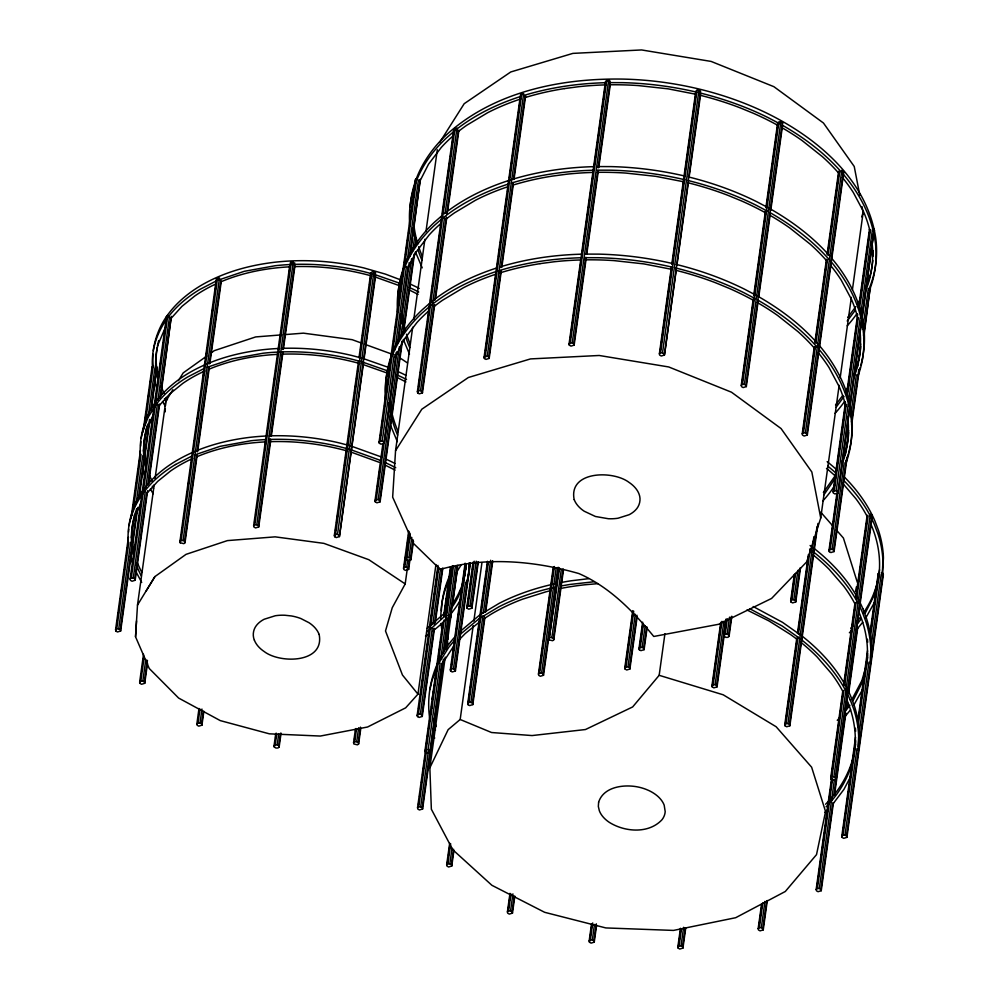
<?xml version="1.0" encoding="UTF-8"?>
<svg xmlns="http://www.w3.org/2000/svg" width="999" height="999" viewBox="0 0 999 999"><rect width="100%" height="100%" fill="white"/><g stroke="black" fill="none" stroke-linecap="round" stroke-linejoin="round"><path stroke-width="1.5" d="M440.846 618.806C440.659 605.544 443.344 592.195 448.901 580.144M441.421 610.639C441.708 597.315 445.454 584.228 451.298 572.302M855.132 745.404C856.118 729.882 853.021 714.31 846.952 700.049M867.282 657.879C868.268 642.369 865.171 626.785 859.09 612.524M870.616 658.241L870.778 649.075A215.772 139.273 7.9 0 0 865.796 621.353L862.312 612.175A216.046 139.448 7.9 0 0 859.927 606.967M432.018 708.079L432.08 705.069M444.268 614.535L447.053 595.279M465.671 569.78L465.784 564.073M873.039 256.194L873.151 250.587M435.939 564.547L417.957 694.155L405.644 707.854L367.57 727.01L320.317 736.051L269.343 733.828L220.292 720.616L178.634 698.064L149.276 668.518L135.539 636.788L137.5 605.044L154.208 484.69M135.539 636.788L136.526 620.916M165.11 411.938L165.322 408.566M165.497 405.681L165.759 401.361L172.889 389.71M412.687 327.235L395.554 450.674L392.657 497.152L413.524 543.481L440.209 569.393C485.726 556.593 533.853 560.726 578.858 573.551C609.415 586.838 633.029 611.051 653.758 636.475L718.656 624.275L771.578 598.451L806.805 561.75L820.728 518.031L839.148 385.327M466.009 567.607L463.274 583.778M432.18 699.05L434.902 682.804M854.407 751.348L855.631 741.82M866.37 665.322L867.594 655.781M878.346 579.283C881.455 560.976 878.521 541.995 871.24 524.999M857.929 750.299L858.641 736.6A215.772 139.273 7.9 0 0 853.646 708.878L850.161 699.7M879.02 574.213L879.557 569.755M858.428 746.715L859.14 733.016A215.772 139.273 7.9 0 0 854.145 705.294L850.661 696.116A216.046 139.448 7.9 0 0 802.859 636.7L782.567 622.365L753.184 606.53M870.079 662.774L871.278 645.491A215.772 139.273 7.9 0 0 866.295 617.782L862.811 608.591M882.217 575.262L882.929 561.55A215.772 139.273 7.9 0 0 877.934 533.828L874.45 524.65A216.046 139.448 7.9 0 0 844.23 480.981M882.529 573.189L883.428 557.966A215.772 139.273 7.9 0 0 878.433 530.257L874.949 521.078A216.046 139.448 7.9 0 0 844.729 477.397M137.8 507.417L120.654 630.981L117.482 631.98L115.884 631.081L115.572 629.757L128.434 537.087M131.006 518.556L140.434 450.599M143.007 432.067L152.01 367.195L153.197 366.246L145.055 424.937M115.884 631.081L116.309 627.996M116.733 624.899L117.383 620.267M117.807 617.182L118.456 612.549M118.881 609.452L119.306 606.368M119.743 603.284L120.38 598.651M120.804 595.554L122.315 584.74M122.74 581.655L123.376 577.022M123.814 573.938L124.45 569.305M124.887 566.208L125.312 563.124M125.737 560.027L126.386 555.394M126.811 552.31L127.447 547.677M127.884 544.592L128.309 541.495M131.955 515.247L132.38 512.15M132.817 509.065L133.454 504.433M133.878 501.336L134.316 498.251M134.74 495.167L135.377 490.534M135.814 487.437L136.451 482.804M136.888 479.72L137.313 476.623M137.737 473.538L138.386 468.906M138.811 465.821L140.31 455.007M143.956 428.746L144.38 425.661M144.818 422.577L146.316 411.763M146.741 408.666L147.39 404.033M147.815 400.949L149.313 390.134M149.738 387.05L151.236 376.236M151.885 371.603L152.01 367.195M115.572 629.757L116.758 628.808L128.771 542.32M133.054 511.426L140.984 454.283M120.654 630.981L120.355 629.67L118.744 628.771L130.744 542.27M131.381 537.637L134.603 514.473M136.101 503.658L142.745 455.781M143.394 451.148L146.816 426.436M141.196 438.086L142.795 431.006L148.127 417.282L154.957 367.744M120.355 629.67L137.075 509.203M138.574 498.389L149.5 419.617M150.787 410.352L156.793 367.108L155.182 366.196M139.298 496.615L150.012 419.38M151.511 408.579L156.793 367.108M130.107 579.02L166.546 316.458L167.732 315.497L131.294 578.071L130.107 579.02L130.419 580.344L132.03 581.243L135.19 580.244L147.627 490.671M130.844 577.247L131.269 574.163M131.693 571.078L132.343 566.445M132.767 563.349L133.416 558.716M133.841 555.631L134.266 552.534M134.703 549.45L135.34 544.817M135.777 541.733L136.413 537.1M136.838 534.003L137.275 530.919M137.912 526.286L138.349 523.189M138.774 520.104L139.41 515.472M139.848 512.387L140.272 509.29M140.697 506.206L141.346 501.573M141.771 498.476L142.42 493.843M142.845 490.759L143.269 487.674M143.706 484.577L144.343 479.945M144.768 476.86L146.279 466.046M146.915 461.413L147.34 458.329M147.777 455.232L148.414 450.599M148.851 447.515L149.276 444.43M149.7 441.333L150.35 436.7M150.774 433.616L151.411 428.983M151.848 425.886L152.273 422.802M152.697 419.717L153.346 415.084M153.771 411.988L155.27 401.173M155.707 398.089L156.344 393.456M156.781 390.372L157.417 385.739M157.842 382.642L158.279 379.558M158.704 376.461L159.34 371.828M159.778 368.743L161.276 357.929M161.701 354.845L162.35 350.212M162.775 347.115L163.424 342.482M163.848 339.398L164.273 336.313M164.71 333.216L165.347 328.584M165.772 325.499L166.421 320.866M135.19 580.244L134.89 578.933L133.279 578.021L145.28 491.533M145.704 488.449L157.492 403.496M157.917 400.412L169.493 317.008M134.89 578.933L146.89 492.445M147.964 484.715L159.103 404.408M159.965 398.226L171.104 317.907M148.476 484.49L159.628 404.17M160.702 396.453L171.316 316.371M155.057 478.509L165.759 401.361M147.527 663.211L144.743 683.291L141.583 684.278L139.972 683.378L139.66 682.067L143.519 654.258M139.972 683.378L140.397 680.294M140.822 677.197L141.259 674.113M141.683 671.028L142.32 666.383M142.757 663.299L143.394 658.666M139.66 682.067L140.847 681.106L144.281 656.393M144.743 683.291L144.443 681.967L142.832 681.068L145.829 659.44M144.443 681.967L147.44 660.351M179.945 541.47L216.371 278.908L219.53 277.909L183.104 540.484L184.715 541.383L185.015 542.707L183.828 543.656L180.232 542.794L179.945 541.47L181.119 540.521L183.104 540.484M180.232 542.794L181.306 535.077M181.743 531.98L182.38 527.347M182.805 524.263L183.242 521.166M183.666 518.081L184.303 513.449M184.74 510.364L185.377 505.731M185.814 502.634L186.239 499.55M186.663 496.453L187.312 491.82M187.737 488.736L189.236 477.922M189.885 473.289L190.31 470.204M190.734 467.107L191.383 462.475M191.808 459.39L192.233 456.306M192.67 453.209L193.307 448.576M193.744 445.492L194.38 440.859M194.805 437.762L195.242 434.677M195.667 431.593L196.316 426.96M196.741 423.863L198.239 413.049M198.664 409.965L199.313 405.332M199.738 402.247L200.387 397.614M200.811 394.518L201.236 391.433M201.673 388.349L202.31 383.716M202.735 380.619L204.246 369.805M204.882 365.172L205.307 362.088M205.744 359.003L207.243 348.189M207.667 345.092L208.316 340.459M208.741 337.375L209.378 332.742M209.815 329.658L210.24 326.561M210.664 323.476L211.313 318.843M211.738 315.746L213.237 304.945M213.674 301.848L214.31 297.215M214.748 294.131L216.246 283.316M181.119 540.521L217.557 277.959M184.715 541.383L196.716 454.895M197.14 451.81L208.928 366.858M209.353 363.773L220.929 280.369M185.015 542.707L197.015 456.206M197.665 451.573L209.228 368.169M209.877 363.536L221.241 281.681M203.871 711.276L201.935 725.174L198.776 726.161L197.165 725.262L196.865 723.95L199.001 708.503M197.802 720.629L198.227 717.544M198.664 714.447L199.3 709.814M196.865 723.95L198.039 722.989L199.975 709.09M201.935 725.174L201.636 723.85L200.025 722.951L201.96 709.053M201.636 723.85L203.346 711.5M270.729 440.447L258.729 526.935L255.557 527.934L253.946 527.035L253.646 525.724L289.86 264.698M254.583 522.39L255.232 517.757M255.657 514.672L256.306 510.039M256.731 506.955L257.155 503.858M257.804 499.225L258.229 496.141M258.654 493.044L259.303 488.411M259.728 485.327L260.165 482.242M260.589 479.145L261.226 474.513M261.663 471.428L262.3 466.795M262.737 463.711L263.162 460.614M263.586 457.53L264.236 452.897M264.66 449.8L265.946 440.534M266.808 434.365L267.233 431.268M267.657 428.184L268.306 423.551M268.731 420.454L269.156 417.37M269.593 414.285L270.23 409.652M270.667 406.556L271.303 401.923M271.728 398.838L272.165 395.741M272.59 392.657L273.227 388.024M273.664 384.94L275.162 374.126M275.587 371.029L276.236 366.396M276.661 363.311L277.31 358.678M278.596 349.413L279.233 344.78M279.658 341.683L281.156 330.881M281.593 327.784L282.23 323.152M282.667 320.067L284.166 309.253M284.59 306.169L285.239 301.536M285.664 298.439L286.301 293.806M286.738 290.721L287.163 287.637M287.587 284.54L288.236 279.907M288.661 276.823L290.16 266.009M253.646 525.724L254.832 524.762L291.258 262.188L294.855 263.062M258.729 526.935L258.416 525.624L256.805 524.725L293.244 262.163M258.416 525.624L270.417 439.135M270.854 436.039L282.417 352.635M282.854 349.55L294.643 264.598M271.366 435.814L282.942 352.41M283.366 349.325L294.942 265.921M281.069 733.141L279.133 747.04L277.947 748.001L275.974 748.039L274.363 747.127L274.051 745.816L275.761 733.466M274.363 747.127L275.212 740.958M275.649 737.861L276.286 733.229M274.051 745.816L275.237 744.854L276.735 734.053M279.133 747.04L278.833 745.729L277.223 744.817L278.721 734.003M278.833 745.729L280.544 733.366M363.636 362.05L339.423 536.575L336.263 537.574L334.64 536.675L334.353 535.352L358.566 360.826M358.991 357.742L370.779 272.789M334.64 536.675L335.077 533.591M335.502 530.494L336.139 525.861M336.576 522.777L338.074 511.963M338.711 507.33L339.148 504.245M339.573 501.148L340.222 496.515M340.647 493.431L341.071 490.347M341.496 487.25L342.145 482.617M342.57 479.532L343.219 474.9M343.644 471.803L344.068 468.718M344.505 465.634L345.142 461.001M345.579 457.904L346.641 450.187M347.502 444.006L348.151 439.373M348.576 436.288L349.213 431.655M349.65 428.559L350.075 425.474M350.499 422.377L351.149 417.744M351.573 414.66L352.222 410.027M352.647 406.943L353.072 403.846M353.509 400.761L354.146 396.128M354.57 393.032L356.081 382.23M356.506 379.133L357.142 374.5M357.58 371.416L358.216 366.783M359.503 357.517L360.152 352.884M360.577 349.787L362.075 338.986M362.5 335.889L363.149 331.256M363.574 328.172L364.223 323.539M364.647 320.442L365.072 317.357M365.509 314.273L366.146 309.64M366.583 306.543L367.22 301.91M367.644 298.826L368.082 295.729M368.506 292.645L369.143 288.012M369.58 284.927L370.866 275.662M334.353 535.352L335.527 534.403L371.965 271.84L373.938 271.803L375.549 272.702L339.423 536.575M339.123 535.264L337.512 534.365L373.938 271.803M364.061 358.966L375.636 275.562M379.083 441.983L415.522 179.42L416.708 178.471L380.269 441.034L379.083 441.983L379.383 443.306L380.994 444.205L384.153 443.206L396.291 352.31M379.383 443.306L380.032 438.673M380.457 435.576L381.106 430.944M381.531 427.859L383.029 417.045M383.678 412.412L384.103 409.328M384.528 406.231L385.177 401.598M385.602 398.514L386.026 395.429M386.463 392.332L387.1 387.699M387.537 384.615L388.174 379.982M388.599 376.885L389.036 373.801M389.46 370.716L390.109 366.084M390.534 362.987L392.033 352.185M392.682 347.54L393.107 344.455M393.531 341.371L394.18 336.738M394.605 333.641L395.03 330.557M395.467 327.472L396.103 322.839M396.528 319.742L397.177 315.11M397.602 312.025L398.039 308.928M398.464 305.844L399.101 301.211M399.538 298.127L401.036 287.312M401.461 284.216L402.11 279.583M402.535 276.498L403.171 271.865M403.608 268.781L404.033 265.684M404.458 262.6L405.107 257.967M405.532 254.87L407.03 244.068M407.467 240.971L408.104 236.338M408.541 233.254L409.178 228.621M409.602 225.524L410.04 222.44M410.464 219.355L411.101 214.723M411.538 211.626L412.175 206.993M412.612 203.908L413.037 200.824M413.461 197.727L414.11 193.094M414.535 190.01L415.522 179.42M383.866 441.895L382.242 440.996L394.243 354.508M394.88 349.875L406.456 266.471M407.317 260.289L418.456 179.97M402.397 341.183L380.107 501.823L376.935 502.809L375.337 501.91L375.025 500.599L382.954 443.456M375.337 501.91L376.186 495.741M376.623 492.644L377.048 489.56M377.472 486.476L378.122 481.843M378.546 478.746L380.045 467.932M380.694 463.299L381.118 460.214M381.556 457.13L382.192 452.497M382.617 449.4L383.054 446.316M397.577 343.044L408.291 265.821M409.578 256.556L420.292 179.333L410.302 254.782M375.025 500.599L376.223 499.637L396.803 352.085M398.301 341.271L409.228 262.5M380.107 501.823L379.807 500.511L378.196 499.6L390.409 411.563M390.846 408.479L399.413 346.69M400.699 337.425L402.197 326.623M403.059 320.442L411.625 258.666M412.699 250.936L414.41 238.586M379.807 500.511L401.885 341.421M402.959 333.703L413.886 254.932M414.96 247.215L416.246 237.937L415.896 243.881M403.683 331.918L414.61 253.147M360.789 728.446L358.641 743.893L357.455 744.842L353.871 743.98L353.571 742.669L355.494 728.758M354.508 739.347L355.157 734.715M355.582 731.63L356.006 728.533M353.571 742.669L354.745 741.708L356.468 729.357M413.761 319.518L424.9 239.273M425.961 231.556L437.312 149.775M358.641 743.893L358.341 742.569L356.73 741.67L358.653 727.771M358.341 742.569L360.489 727.135M434.665 304.82L422.452 392.857L419.293 393.843L417.682 392.944L417.382 391.62L453.808 129.058L456.968 128.072L445.179 213.012M417.682 392.944L418.106 389.847M418.544 386.763L420.042 375.949M420.467 372.864L421.116 368.231M421.541 365.135L422.177 360.502M422.614 357.417L423.039 354.333M423.464 351.236L424.113 346.603M424.538 343.519L424.975 340.434M425.611 335.789L426.036 332.704M426.473 329.62L427.11 324.987M427.547 321.89L427.972 318.806M428.396 315.721L429.046 311.089M429.47 307.992L430.107 303.359M430.544 300.274L430.969 297.178M431.618 292.545L432.043 289.46M432.467 286.376L433.116 281.743M433.541 278.646L433.966 275.562M434.403 272.465L435.04 267.832M435.477 264.747L436.113 260.115M436.538 257.03L436.975 253.933M437.4 250.849L438.049 246.216M438.474 243.119L439.972 232.317M440.609 227.685L441.046 224.588M442.545 213.774L442.969 210.689M443.406 207.605L444.043 202.972M444.468 199.875L445.117 195.242M445.542 192.158L445.979 189.073M446.403 185.976L447.04 181.343M447.477 178.259L448.976 167.445M449.4 164.36L450.049 159.728M450.474 156.631L451.111 151.998M451.548 148.913L451.973 145.817M452.397 142.732L453.047 138.099M453.471 135.015L453.908 131.918M417.382 391.62L418.569 390.671L454.995 128.109M422.452 392.857L422.152 391.533L420.542 390.634L444.543 217.645M422.152 391.533L434.153 305.045M434.802 300.412L446.378 217.008M446.803 213.911L458.379 130.507M435.527 298.639L446.665 218.319M447.739 210.602L458.891 130.282L457.704 131.244M409.915 560.152L408.628 569.418L405.469 570.404L403.858 569.505L403.546 568.181L408.691 531.118M404.495 564.872L405.994 554.058M406.643 549.425L407.068 546.341M407.492 543.244L408.141 538.611M408.566 535.526L409.003 532.43M413.499 541.221L410.926 559.752L407.754 560.751L406.143 559.852L405.844 558.528L409.49 532.28M403.546 568.181L404.732 567.232L409.453 533.254M406.143 559.852L407.005 553.671M407.43 550.574L408.079 545.941M408.504 542.857L409.79 533.591M405.844 558.528L407.03 557.579L410.239 534.403M408.628 569.418L408.329 568.094L406.705 567.195L407.779 559.465M417.957 694.155L402.46 675.024L385.502 630.968L392.257 607.704L405.194 583.928L407.33 568.493M410.926 559.752L410.626 558.441L409.003 557.529L411.8 537.45M408.329 568.094L409.403 560.377M410.626 558.441L413.186 539.91M434.478 628.396L422.265 716.433L419.093 717.432L417.495 716.533L417.182 715.222L437.974 565.397M417.495 716.533L418.131 711.9M418.556 708.815L418.993 705.719M419.63 701.086L420.067 698.001M420.492 694.917L421.128 690.284M421.566 687.187L421.99 684.103M422.415 681.006L423.064 676.373M423.489 673.289L424.138 668.656M424.563 665.571L424.987 662.474M425.424 659.39L426.061 654.757M426.498 651.66L427.997 640.859M428.633 636.226L429.058 633.129M429.707 628.496L430.132 625.411M430.569 622.315L430.994 619.23M431.418 616.146L432.067 611.513M432.492 608.416L433.141 603.783M433.566 600.699L433.991 597.614M434.428 594.517L435.064 589.885M435.489 586.8L436.988 575.986M437.425 572.902L438.062 568.269M417.182 715.222L418.369 714.26L438.736 567.532M422.265 716.433L421.965 715.122L420.354 714.223L432.355 627.734M432.779 624.637L440.497 569.043M421.965 715.122L433.966 628.633M434.615 624L442.32 568.394M435.339 622.227L442.844 568.169M441.77 664.073L430.07 751.885L426.91 752.871L425.299 751.972L424.987 750.649L442.782 622.464M443.631 616.283L450.487 566.858M443.394 659.165L422.614 808.978L419.455 809.977L417.844 809.078L417.545 807.754L427.01 739.61M427.435 736.525L428.084 731.892M428.471 728.983L429.158 724.175M429.545 721.266L430.007 717.994M430.432 714.897L431.081 710.264M431.506 707.18L432.155 702.547M432.579 699.462L433.004 696.365M433.441 693.281L434.078 688.648M434.515 685.551L436.014 674.75M436.438 671.653L437.087 667.02M437.475 664.123L438.149 659.303M438.549 656.393L439.011 653.121M439.398 650.212L440.084 645.404M440.472 642.494L441.158 637.674M441.546 634.777L442.008 631.505M442.445 628.408L443.081 623.776M444.368 614.51L445.017 609.877M445.442 606.793L446.078 602.16M446.516 599.063L447.152 594.43M447.577 591.346L448.014 588.249M448.439 585.164L449.088 580.531M449.475 577.622L451.011 566.633M418.494 804.432L419.13 799.799M419.555 796.715L419.992 793.631M420.629 788.998L421.066 785.901M421.491 782.816L422.127 778.184M422.565 775.087L422.989 772.002M423.414 768.918L424.063 764.285M424.488 761.188L425.137 756.555M425.562 753.471L425.986 750.386M424.987 750.649L426.173 749.7L444.18 619.954M445.254 612.237L451.461 567.444M417.545 807.754L418.731 806.805L426.448 751.198M457.767 565.409L450.487 617.919L447.327 618.905L445.716 618.006L445.404 616.695L452.485 565.721M445.716 618.006L447.003 608.741M447.427 605.644L448.076 601.011M448.501 597.926L449.138 593.294M449.575 590.209L450 587.112M450.424 584.028L451.073 579.395M451.498 576.311L452.147 571.665M445.404 616.695L446.59 615.734L453.459 566.308M429.77 750.561L428.159 749.662L440.159 663.161M440.796 658.528L446.378 618.369M422.614 808.978L422.315 807.667L420.691 806.767L428.409 751.161M484.09 357.18L520.529 94.618L523.688 93.619L487.262 356.181L488.873 357.093L489.173 358.404L486.001 359.403L484.39 358.491L484.09 357.18L487.262 356.181M443.269 653.259L448.201 617.732M450.487 617.919L450.187 616.595L448.563 615.696L455.419 566.271M484.39 358.491L485.039 353.858M485.464 350.774L486.963 339.96M487.4 336.875L488.036 332.242M488.461 329.146L489.11 324.513M489.535 321.428L489.972 318.344M490.397 315.247L491.033 310.614M491.471 307.53L492.107 302.897M492.544 299.8L492.969 296.715M493.394 293.631L494.043 288.998M494.468 285.901L495.966 275.1M497.465 264.285L497.902 261.189M498.538 256.556L498.963 253.471M499.4 250.387L500.037 245.754M500.474 242.657L500.899 239.573M501.323 236.476L501.973 231.843M502.397 228.759L503.034 224.126M503.471 221.041L503.896 217.944M504.32 214.86L504.97 210.227M505.394 207.13L506.893 196.328M507.542 191.696L507.967 188.599M509.465 177.785L509.902 174.7M510.327 171.616L510.976 166.983M511.401 163.886L512.037 159.253M512.475 156.169L512.899 153.084M513.324 149.987L513.973 145.355M514.398 142.27L515.896 131.456M516.545 126.823L516.97 123.739M517.395 120.642L518.044 116.009M518.469 112.924L518.906 109.828M519.33 106.743L519.967 102.11M422.315 807.667L442.507 662.3M444.006 651.485L448.713 617.507M485.277 356.218L521.715 93.656M444.68 649.899L449.188 617.457M450.187 616.595L457.255 565.634M429.857 767.806L448.139 729.657L460.177 719.492L491.558 732.517L532.08 735.564L585.464 729.532L632.654 706.942L659.165 675.312L723.214 694.804L776.136 726.735L811.625 767.195L825.561 811.563L816.52 854.62L785.314 891.483L735.701 917.706L673.501 930.419L605.831 927.934L544.667 912.312L491.883 885.289L452.822 849.787L431.356 809.227L429.857 767.806L445.229 657.08M446.291 649.387L451.411 612.474M452.697 603.246L457.392 569.418M488.873 357.093L500.874 270.592M501.298 267.507L513.086 182.555M513.511 179.47L525.087 96.066M489.173 358.404L501.173 271.915M501.823 267.282L513.386 183.878M514.035 179.246L525.611 95.842M470.404 562.862L455.407 670.978L452.247 671.965L450.624 671.066L450.337 669.755L465.122 563.186M450.624 671.066L451.048 667.981M451.486 664.884L452.122 660.252M452.559 657.167L452.984 654.083M453.409 650.986L454.058 646.353M454.483 643.269L455.119 638.636M455.556 635.539L455.981 632.454M456.406 629.37L457.055 624.737M457.48 621.64L458.978 610.826M459.415 607.742L460.052 603.109M460.489 600.024L461.126 595.392M461.55 592.295L461.988 589.21M462.412 586.113L464.985 567.582M450.337 669.755L451.511 668.793L466.083 563.773M455.407 670.978L455.094 669.655L453.496 668.756L465.497 582.267M455.094 669.655L469.892 563.086M478.334 561.85L471.915 608.191L468.743 609.19L467.132 608.279L466.833 606.98L473.051 562.187M467.132 608.279L467.994 602.11M468.419 599.013L469.055 594.38M469.493 591.296L470.991 580.481M471.416 577.397L472.065 572.764M472.49 569.667L473.126 565.034M466.833 606.98L468.019 606.006L474.225 561.213M471.915 608.191L471.603 606.88L470.005 605.981L476.211 561.188M471.603 606.88L477.822 562.087M460.177 719.492L473.201 625.674M473.838 621.066L481.943 562.624M484.84 618.081L472.827 704.582L469.667 705.581L468.056 704.67L467.757 703.358L487.475 561.263M468.056 704.67L469.98 690.771M470.417 687.687L471.053 683.041M471.478 679.957L472.127 675.324M472.552 672.24L472.977 669.143M473.414 666.058L474.05 661.425M474.488 658.341L475.986 647.527M476.411 644.43L477.06 639.797M477.485 636.713L478.983 625.898M479.408 622.814L480.057 618.181M480.482 615.084L480.919 612M481.555 607.367L481.98 604.283M482.417 601.186L483.054 596.553M483.479 593.468L483.916 590.372M484.34 587.287L484.99 582.654M485.414 579.57L486.051 574.937M486.488 571.84L486.913 568.756M487.337 565.671L487.774 562.574M467.757 703.358L468.931 702.397L488.436 561.85M453.908 850.561L451.773 866.008L448.601 867.007L446.99 866.096L446.678 864.784L449.687 843.156M447.415 863.011L448.064 858.378M448.489 855.281L449.987 844.48M446.678 864.784L447.877 863.823L450.661 843.743M472.827 704.582L472.527 703.259L470.916 702.359L482.917 615.871M483.354 612.787L490.634 560.264M451.773 866.008L451.461 864.697L449.85 863.785L451.998 848.338M472.527 703.259L484.527 616.77M485.177 612.137L492.245 561.163M485.689 611.912L492.769 560.938M451.461 864.697L453.608 849.25M586.151 258.629L574.15 345.117L570.991 346.116L569.368 345.217L569.068 343.893L605.506 81.331L608.666 80.332L610.277 81.244M569.368 345.217L570.004 340.572M570.441 337.487L570.866 334.403M571.291 331.306L571.94 326.673M572.365 323.589L573.014 318.956M573.438 315.871L573.863 312.774M574.3 309.69L574.937 305.057M575.362 301.96L576.873 291.159M577.297 288.062L577.934 283.429M578.371 280.344L579.008 275.712M579.432 272.615L579.87 269.53M580.294 266.446L580.943 261.813M582.23 252.547L582.867 247.902M583.291 244.817L583.94 240.185M584.365 237.1L585.864 226.286M586.301 223.202L588.011 210.839M588.436 207.755L588.873 204.658M589.298 201.573L589.934 196.94M590.372 193.856L591.87 183.042M592.295 179.945L592.944 175.312M594.23 166.046L594.867 161.413M595.292 158.329L595.941 153.696M596.366 150.599L596.803 147.515M597.439 142.882L597.864 139.798M598.301 136.701L598.938 132.068M599.375 128.983L599.8 125.886M600.224 122.802L600.874 118.169M601.298 115.085L601.947 110.452M602.372 107.355L602.797 104.271M603.446 99.638L603.871 96.541M604.295 93.456L604.944 88.824M569.068 343.893L570.254 342.944L606.68 80.37M574.15 345.117L573.838 343.806L572.227 342.894L608.666 80.332M573.838 343.806L585.839 257.317M586.276 254.221L597.839 170.817M598.276 167.732L610.064 82.78M586.788 253.996L598.364 170.592M598.788 167.507L610.364 84.103M558.566 567.494L543.518 675.262L540.359 676.261L538.736 675.361L538.449 674.038L553.234 567.469M539.385 670.729L540.884 659.914M541.308 656.83L541.957 652.197M542.382 649.1L543.031 644.467M543.456 641.383L543.881 638.286M544.318 635.202L544.954 630.569M545.379 627.484L546.878 616.67M547.315 613.573L547.952 608.94M548.389 605.856L549.025 601.223M549.45 598.139L549.887 595.042M550.312 591.957L550.736 588.861M551.386 584.228L552.022 579.595M552.459 576.51L552.884 573.426M553.309 570.329L553.746 567.245M538.449 674.038L539.622 673.089L554.408 566.52M514.835 896.115L512.475 913.098L509.315 914.097L507.704 913.198L507.405 911.887L509.977 893.343M508.341 908.566L508.991 903.92M509.415 900.836L510.064 896.203M507.405 911.887L508.591 910.926L510.939 893.93M543.518 675.262L543.219 673.95L541.595 673.051L556.181 568.019M543.219 673.95L555.219 587.462M555.644 584.365L558.004 567.382M512.475 913.098L512.175 911.787L510.564 910.888L512.924 893.905M563.424 570.254L553.783 639.76L552.597 640.721L549.013 639.847L549.875 633.678M550.299 630.581L550.936 625.948M551.373 622.864L552.01 618.231M552.435 615.134L552.872 612.05M553.296 608.965L553.946 604.333M554.37 601.236L555.007 596.603M555.444 593.518L555.869 590.421M556.293 587.337L556.942 582.704M557.367 579.62L558.866 568.806M549.013 639.847L559.54 568.081M512.175 911.787L514.323 896.34M553.783 639.76L553.483 638.448L551.873 637.549L561.301 569.592M553.483 638.448L563.124 568.943M676.448 268.519L664.447 355.007L661.288 356.006L659.665 355.107L659.377 353.796L671.378 267.295M671.803 264.211L695.591 92.77M660.314 350.474L660.739 347.39M661.163 344.293L661.813 339.66M662.237 336.576L662.886 331.943M663.311 328.858L663.736 325.761M664.173 322.677L664.81 318.044M665.234 314.947L666.745 304.146M667.382 299.513L667.807 296.416M668.244 293.331L668.88 288.699M669.318 285.602L669.742 282.517M670.167 279.433L670.816 274.8M671.241 271.703L671.665 268.619M672.315 263.986L672.739 260.889M673.164 257.804L673.813 253.172M674.238 250.087L675.736 239.273M676.385 234.64L676.81 231.543M677.247 228.459L677.884 223.826M678.309 220.742L678.746 217.645M679.17 214.56L679.819 209.927M680.244 206.83L680.881 202.198M681.318 199.113L681.743 196.029M682.167 192.932L682.816 188.299M683.241 185.215L683.89 180.582M685.177 171.316L685.814 166.683M686.238 163.586L686.887 158.953M687.312 155.869L687.749 152.785M688.174 149.688L688.811 145.055M689.248 141.97L690.746 131.156M691.171 128.072L691.82 123.439M692.245 120.342L692.881 115.709M693.318 112.625L693.743 109.528M694.168 106.443L694.817 101.811M695.242 98.726L695.891 94.093M659.377 353.796L660.551 352.834L696.99 90.272L698.963 90.235L700.574 91.134L664.447 355.007M664.148 353.696L662.524 352.797L698.963 90.235M676.872 265.434L688.448 182.03M689.085 177.397L700.661 93.993M637.187 616.483L629.907 668.993L626.735 669.992L625.124 669.093L624.812 667.769L632.742 610.626M625.124 669.093L626.835 656.73M627.26 653.646L627.909 649.013M628.334 645.916L628.771 642.832M629.407 638.199L629.832 635.114M630.269 632.017L630.906 627.384M631.343 624.3L631.768 621.203M632.192 618.119L632.842 613.486M624.812 667.769L626.011 666.82L633.716 611.213M596.615 925.136L594.255 942.132L591.096 943.118L589.485 942.219L589.173 940.896L591.533 923.913M589.485 942.219L589.909 939.135M590.334 936.038L590.983 931.405M591.408 928.321L591.833 925.224M629.907 668.993L629.595 667.682L627.984 666.77L635.277 614.26M589.173 940.896L590.359 939.947L592.719 922.951M629.595 667.682L636.887 615.172M594.255 942.132L593.955 940.808L592.345 939.909L594.492 924.462M593.955 940.808L596.316 923.825M647.077 628.034L644.08 649.662L640.921 650.649L639.31 649.75L639.01 648.438L642.644 622.177M639.31 649.75L640.809 638.935M641.246 635.851L641.882 631.218M642.307 628.121L642.956 623.488M639.01 648.438L640.197 647.477L643.406 624.313M644.08 649.662L643.781 648.339L642.17 647.439L645.167 625.811M643.781 648.339L646.79 626.723M659.165 675.312L664.922 633.778M758.328 300.087L746.328 386.576L743.156 387.575L741.545 386.675L741.246 385.364L753.246 298.876M753.671 295.779L765.459 210.839M765.883 207.742L777.672 122.802M742.195 382.043L743.693 371.228M744.118 368.144L744.767 363.511M745.192 360.427L745.828 355.794M746.265 352.697L746.69 349.613M747.115 346.516L747.764 341.883M748.189 338.798L749.687 327.984M750.124 324.9L750.761 320.267M751.198 317.17L751.835 312.537M752.259 309.453L752.697 306.368M753.121 303.271L753.77 298.639M754.407 294.006L754.832 290.921M755.269 287.824L755.694 284.74M756.118 281.656L756.767 277.023M757.192 273.926L758.691 263.124M759.128 260.027L759.764 255.394M760.189 252.31L760.838 247.677M761.263 244.58L761.7 241.496M762.125 238.411L762.761 233.778M763.199 230.682L763.835 226.049M764.26 222.964L764.697 219.867M765.122 216.783L765.771 212.15M766.408 207.517L767.694 198.252M768.119 195.155L768.768 190.522M769.193 187.437L769.63 184.353M770.266 179.72L770.691 176.623M771.128 173.539L771.765 168.906M772.19 165.809L772.627 162.725M773.051 159.64L773.701 155.007M774.125 151.91L774.762 147.278M775.199 144.193L775.624 141.096M776.048 138.012L776.698 133.379M777.122 130.295L777.771 125.662M741.246 385.364L742.432 384.403L778.87 121.841L780.843 121.803L782.454 122.702L782.754 124.013M746.328 386.576L746.028 385.264L744.405 384.365L780.843 121.803M746.028 385.264L782.454 122.702M758.753 297.003L770.329 213.599M770.753 210.502L782.542 125.562M724.337 634.353L717.045 686.862L713.873 687.861L712.262 686.95L711.962 685.639L720.754 622.315M712.262 686.95L712.699 683.865M713.336 679.233L713.761 676.136M714.198 673.051L714.834 668.418M715.272 665.334L715.696 662.237M716.121 659.153L716.77 654.52M717.195 651.423L717.844 646.79M718.269 643.706L718.693 640.621M719.13 637.524L719.767 632.891M720.192 629.807L720.841 625.174M711.962 685.639L713.149 684.677L721.94 621.353M685.739 927.971L682.954 948.051L679.782 949.05L678.184 948.151L677.871 946.84L680.444 928.296M678.184 948.151L678.821 943.518M679.258 940.434L680.756 929.619M717.045 686.862L716.745 685.539L715.134 684.64L723.913 621.316M677.871 946.84L679.07 945.878L681.418 928.895M716.745 685.539L725.961 619.13M731.855 616.296L729.058 636.375L727.871 637.325L725.898 637.374L724.287 636.463L723.975 635.152L726.123 619.705M682.954 948.051L682.654 946.74L681.043 945.841L683.616 927.309M724.974 629.72L725.399 626.623M725.836 623.538L726.261 620.441M724.287 636.463L724.712 633.378M725.137 630.282L725.786 625.649M726.211 622.564L726.648 619.48M723.975 635.152L725.162 634.19L727.309 618.743M682.654 946.74L685.227 928.208M729.058 636.375L728.758 635.052L727.147 634.153L729.507 617.157M728.758 635.052L731.33 616.52M807.317 435.027L807.005 433.703L805.394 432.804L841.832 170.242L843.443 171.141L843.743 172.452L807.317 435.027L804.145 436.026L802.534 435.114L802.222 433.803L814.235 347.302M814.872 342.669L826.448 259.265M827.085 254.633L838.661 171.229M803.171 430.482L803.608 427.397M804.033 424.3L804.67 419.667M805.107 416.583L805.743 411.95M806.181 408.853L806.605 405.769M807.03 402.684L807.679 398.052M808.104 394.955L809.602 384.153M810.251 379.508L810.676 376.423M811.101 373.339L811.75 368.706M812.175 365.609L812.599 362.525M813.036 359.44L813.673 354.807M814.11 351.71L814.747 347.078M816.033 337.812L816.683 333.179M817.107 330.095L818.606 319.28M819.03 316.183L819.679 311.551M820.104 308.466L820.753 303.833M821.178 300.749L821.603 297.652M822.04 294.568L822.676 289.935M823.101 286.838L824.612 276.036M825.037 272.939L825.674 268.306M826.111 265.222L826.747 260.589M828.034 251.323L828.683 246.691M829.108 243.594L829.744 238.961M830.181 235.876L830.606 232.792M831.031 229.695L831.68 225.062M832.105 221.978L833.603 211.164M834.252 206.531L834.677 203.446M835.114 200.349L835.751 195.717M836.175 192.632L836.613 189.535M837.037 186.451L837.686 181.818M838.111 178.734L838.748 174.101M802.222 433.803L803.421 432.842L815.421 346.353M815.846 343.256L827.422 259.865M828.059 255.22L839.635 171.828M807.005 433.703L843.443 171.141M800.486 567.944L795.778 601.922L792.619 602.921L790.996 602.022L790.696 600.699L794.342 574.45M790.996 602.022L791.633 597.39M792.07 594.293L792.707 589.66M793.144 586.575L794.642 575.761M790.696 600.699L791.882 599.75L795.516 573.488M795.778 601.922L795.466 600.611L793.855 599.712L797.926 570.367M795.466 600.611L799.974 568.181M817.956 523.439L789.872 725.774L786.712 726.76L785.102 725.861L784.802 724.55L796.802 638.061M797.439 633.428L808.366 554.657M785.102 725.861L785.751 721.228M786.176 718.144L786.812 713.511M787.249 710.426L787.674 707.329M788.099 704.245L788.748 699.612M789.173 696.515L789.597 693.431M790.034 690.346L790.671 685.714M791.108 682.617L791.745 677.984M792.17 674.899L792.607 671.815M793.243 667.182L793.681 664.085M794.105 661.001L794.742 656.368M795.179 653.271L795.604 650.187M796.028 647.102L796.678 642.469M798.176 631.655L798.601 628.558M799.038 625.474L799.675 620.841M800.099 617.757L801.61 606.942M802.247 602.31L802.672 599.213M803.109 596.128L803.745 591.495M804.183 588.411L804.607 585.314M805.032 582.23L805.681 577.597M806.106 574.5L806.742 569.867M807.18 566.783L807.604 563.698M784.802 724.55L785.988 723.601L797.989 637.1M798.413 634.015L809.989 550.611M767.319 900.524L763.236 929.869L760.089 930.856L758.466 929.957L758.166 928.633L761.6 903.933M759.103 925.324L759.752 920.691M760.177 917.606L760.826 912.974M761.25 909.877L761.675 906.792M758.166 928.633L759.34 927.684L762.774 902.971M789.872 725.774L789.572 724.462L787.961 723.551L813.898 536.675M763.236 929.869L762.936 928.546L761.325 927.646L764.972 901.385M789.572 724.462L817.007 526.76M762.936 928.546L766.795 900.748M840.209 377.61L851.348 297.365M852.422 289.66L863.124 212.5L861.975 206.556M872.651 228.172L874.25 229.071L838.124 492.957L834.952 493.956L833.341 493.044L833.041 491.733L845.479 402.16M846.553 394.43L857.691 314.123M858.553 307.942L869.48 229.171L869.779 230.482M833.99 488.411L834.627 483.778M835.064 480.694L835.701 476.061M836.126 472.964L836.563 469.88M836.987 466.783L837.637 462.15M838.061 459.065L838.698 454.433M839.135 451.348L839.56 448.251M839.984 445.167L840.634 440.534M841.058 437.437L841.707 432.804M842.132 429.72L842.557 426.635M842.994 423.539L843.631 418.906M844.055 415.821L844.704 411.188M845.129 408.091L845.566 405.007M847.277 392.657L847.701 389.56M848.139 386.476L848.563 383.391M848.988 380.294L849.637 375.661M850.062 372.577L850.698 367.944M851.136 364.847L851.56 361.763M851.985 358.678L852.634 354.046M853.059 350.949L854.557 340.135M855.206 335.502L855.631 332.417M856.068 329.333L856.705 324.7M857.13 321.603L857.567 318.519M860.139 299.987L860.564 296.89M860.988 293.806L861.638 289.173M862.062 286.076L863.561 275.274M863.998 272.178L864.635 267.545M865.059 264.46L865.708 259.827M866.133 256.731L866.57 253.646M866.995 250.562L867.631 245.929M868.069 242.832L869.567 232.03M833.041 491.733L834.227 490.771L846.228 404.283M847.302 396.553L858.228 317.794M859.515 308.516L870.454 229.758M837.824 491.633L836.213 490.734L848.213 404.245M848.638 401.161L860.214 317.757M860.651 314.673L872.439 229.72M847.14 457.355L834.065 551.56L830.906 552.559L829.295 551.66L828.995 550.337L836.925 493.194M829.295 551.66L829.719 548.563M830.144 545.479L830.581 542.395M831.006 539.298L831.643 534.665M832.08 531.58L832.716 526.948M833.154 523.851L833.578 520.766M834.003 517.682L834.652 513.049M835.077 509.952L835.726 505.319M836.151 502.235L836.575 499.138M837.012 496.053L837.437 492.969M828.995 550.337L830.169 549.388L874.25 229.071M834.065 551.56L833.765 550.249L832.155 549.35L844.155 462.862M845.229 455.132L848.663 430.419M850.586 416.521L856.38 374.825M857.442 367.095L860.663 343.931M863.024 326.935L868.381 288.324M833.765 550.249L846.19 460.664M851.548 422.053L858.84 369.543M863.561 335.564L870.204 287.687L863.648 338.424M851.648 424.912L859.14 370.854M835.813 778.995L835.501 777.684L833.903 776.785L870.329 514.21L871.94 515.109L872.252 516.433L835.813 778.995L832.642 779.994L831.031 779.083L830.731 777.784L842.731 691.283M843.593 685.102L854.957 603.246M855.806 597.077L867.169 515.209L867.032 519.617M831.031 779.083L831.68 774.45M832.105 771.365L833.603 760.551M834.028 757.467L834.677 752.834M835.102 749.737L835.751 745.104M836.175 742.02L836.6 738.935M837.037 735.838L837.674 731.206M838.111 728.121L838.748 723.488M839.172 720.391L839.61 717.307M840.034 714.223L840.683 709.59M841.108 706.493L842.607 695.691M844.317 683.328L844.754 680.244M845.179 677.147L845.604 674.063M846.041 670.978L846.677 666.345M847.102 663.249L848.613 652.434M849.038 649.35L849.674 644.717M850.112 641.633L851.61 630.819M852.035 627.722L852.684 623.089M853.109 620.004L853.745 615.372M854.182 612.287L854.607 609.19M855.032 606.106L855.469 603.009M856.967 592.207L857.604 587.574M858.041 584.477L858.678 579.845M859.103 576.76L859.54 573.663M859.964 570.579L860.614 565.946M861.038 562.862L862.537 552.047M863.186 547.415L863.611 544.318M864.035 541.233L864.684 536.6M865.109 533.516L865.534 530.419M865.971 527.335L866.608 522.702M833.453 802.672L821.24 890.708L818.069 891.695L816.458 890.796L816.158 889.485L831.58 778.271M830.731 777.784L831.917 776.81L843.918 690.321M844.567 685.689L856.131 602.285M856.568 599.2L868.131 515.796M817.107 886.163L817.744 881.53M818.169 878.433L818.606 875.349M819.03 872.264L819.679 867.631M820.104 864.535L821.603 853.733M822.027 850.636L822.676 846.003M823.101 842.919L823.75 838.286M824.175 835.189L824.6 832.105M825.037 829.02L825.674 824.387M826.098 821.29L826.747 816.658M827.172 813.573L827.609 810.476M828.034 807.392L828.458 804.307M829.108 799.675L829.744 795.042M830.181 791.945L830.606 788.86M831.031 785.763L831.68 781.131M816.158 889.485L817.344 888.523L832.554 778.858M821.24 890.708L820.928 889.385L819.317 888.486L834.327 780.369M835.501 777.684L871.94 515.109M820.928 889.385L832.941 802.896M834.003 795.167L845.154 714.859M846.228 707.142L847.077 700.961M848.151 693.231L857.154 628.371M834.527 794.942L845.891 713.086M846.74 706.905L847.389 702.272M848.675 693.006L857.679 628.134L856.48 629.095M881.43 572.552L883.041 573.451L883.341 574.775L846.915 837.337L843.743 838.336L842.132 837.424L841.82 836.113L855.544 737.262M857.679 721.815L867.544 650.774M869.692 635.327L878.258 573.551L879.445 572.589L870.441 637.462M842.132 837.424L842.557 834.34M842.994 831.255L843.631 826.623M844.055 823.526L845.554 812.724M846.203 808.079L846.628 804.994M847.065 801.91L847.701 797.277M848.126 794.18L848.563 791.096M848.988 788.011L849.637 783.378M850.062 780.281L850.698 775.649M851.136 772.564L851.56 769.467M851.985 766.383L852.634 761.75M853.059 758.666L854.557 747.851M855.206 743.219L855.631 740.122M859.065 715.409L859.702 710.776M860.139 707.692L860.564 704.607M860.988 701.51L861.638 696.877M862.062 693.793L862.711 689.16M863.136 686.063L863.561 682.979M863.985 679.894L864.635 675.262M865.059 672.165L865.708 667.532L861.862 680.631L851.935 699.437M866.133 664.447L866.558 661.363M866.995 658.266L867.631 653.633M871.066 628.92L871.702 624.288M872.139 621.203L872.564 618.106M872.989 615.022L873.638 610.389M874.063 607.305L874.712 602.672M875.136 599.575L875.561 596.49M875.998 593.394L876.635 588.761M877.06 585.676L878.258 573.551M841.82 836.113L843.019 835.152L855.656 744.03M858.016 727.047L867.656 657.542M846.915 837.337L846.603 836.026L844.992 835.114L856.992 748.626M858.715 736.263L868.993 662.137M870.716 649.775L881.218 574.1M846.603 836.026L883.041 573.451M855.494 591.321L856.455 586.713M153.346 350.562C155.519 338.299 160.889 326.76 168.381 316.845A170.417 109.99 7.9 0 1 185.452 299.463A172.09 111.076 7.9 0 1 199.812 289.46L216.284 280.956M129.058 525.599C131.231 513.349 136.601 501.798 144.093 491.895A170.417 109.99 7.9 0 1 161.164 474.5A172.09 111.076 7.9 0 1 175.524 464.51M429.932 689.622L431.93 680.694L436.75 667.669M465.322 573.251L461.501 587L458.541 593.643A168.132 108.529 7.9 0 1 452.397 603.846M877.522 581.555C874.899 592.832 869.917 603.546 863.311 613.036M877.684 582.217L873.513 596.69L865.146 613.249M852.909 758.066L853.558 755.144M853.72 755.793C850.486 773.263 841.757 789.41 830.019 802.634M861.737 216.87L863.124 212.5M147.939 423.976L146.591 428.059A167.957 108.416 7.9 0 0 144.63 456.368L145.929 463.573M134.44 515.584L136.701 508.778M462.812 585.139L458.042 597.215A168.132 108.529 7.9 0 1 451.011 608.653M864.222 675.599L861.363 684.203L852.996 700.761M852.572 759.54C848.288 774.662 840.084 788.461 829.62 800.137M420.017 180.919L428.509 164.223L441.258 147.465A231.406 149.363 7.9 0 1 453.096 135.876M407.867 268.431L416.358 251.748L429.108 234.99A231.406 149.363 7.9 0 1 440.946 223.401M395.142 357.255L404.22 339.273L416.97 322.502A231.406 149.363 7.9 0 1 428.808 310.914M874.849 601.735L865.896 617.719M862.711 689.26L853.745 705.232M850.561 776.785L843.968 789.335L832.966 803.908M165.647 326.81L158.229 344.118A167.957 108.416 7.9 0 0 155.956 369.555M148.127 417.282L156.244 404.37A170.417 109.99 7.9 0 1 173.302 386.975A172.09 111.076 7.9 0 1 187.675 376.985L204.133 368.481M153.496 414.335L146.091 431.643A167.957 108.416 7.9 0 0 143.819 457.08M141.359 501.86L133.941 519.168A167.957 108.416 7.9 0 0 131.993 547.477L133.292 554.67M857.517 304.195L860.376 299.138M858.453 305.244L859.877 302.709M845.366 391.72L848.95 385.389M846.303 392.769L847.739 390.234M835.376 475.449L823.401 492.482M835.589 477.759L823.875 494.892M450.799 575.874L452.135 573.513M455.969 573.301L460.939 565.272M438.648 663.398L448.876 647.127L455.257 639.447M441.845 664.323L453.708 646.128M178.434 380.656L183.192 372.902L206.83 356.006M137.5 605.044L154.92 576.585L186.026 554.358L227.41 540.609L275.137 536.85L323.888 543.369L368.818 559.702L405.194 583.928M146.216 590.821L154.92 576.585M439.597 142.557L464.198 103.696L510.764 71.965L572.889 53.384L641.608 49.95L711.126 61.426L773.875 86.676L823.451 123.014L854.232 166.471L859.789 195.242M395.554 450.674L421.803 409.228L468.369 377.497L530.494 358.916L599.213 355.482L668.731 366.958L731.48 392.207L781.056 428.546L811.837 472.003L820.728 518.031M861.25 618.868L857.005 624.35M849.887 705.269L844.854 711.875M855.818 306.643L847.689 317.445M855.319 310.214L847.189 321.016M842.831 395.379L835.539 404.957M844.03 396.516L836.026 407.367M171.416 318.019L181.955 306.356L194.917 295.891A167.595 108.179 7.9 0 1 215.547 284.116M159.266 405.544L169.818 393.881L182.767 383.416A167.595 108.179 7.9 0 1 204.807 370.991M147.115 493.069L157.667 481.406L170.629 470.941A167.595 108.179 7.9 0 1 192.67 458.504M454.845 636.962C434.378 659.315 424.825 691.183 430.132 721.053M856.605 621.853L860.189 617.532M856.343 629.957L862.724 622.277M844.455 709.377L848.051 705.057M844.205 717.482L850.586 709.802M445.629 612.275L427.085 628.421M445.129 615.846L431.106 628.621M459.865 631.68L479.595 615.097L499.063 603.408A216.521 139.76 7.9 0 1 556.393 583.478M460.389 634.215L479.095 618.668L498.576 606.992A216.521 139.76 7.9 0 1 532.317 593.219A216.546 139.773 7.9 0 1 555.856 587.062M459.203 639.71L465.259 633.528L480.432 621.203M850.886 628.184L852.896 626.123M849.375 632.792L851.398 630.731M837.237 720.316L839.247 718.256M825.586 804.257L828.608 801.161M826.098 806.805L829.12 803.708M453.671 131.643L446.128 138.237A233.953 151.011 7.9 0 0 425.399 163.174A233.466 150.699 7.9 0 0 416.708 180.095M442.02 215.597L434.478 222.178A233.953 151.011 7.9 0 0 413.748 247.128A233.466 150.699 7.9 0 0 404.52 265.372A235.177 151.798 7.9 0 0 399.2 284.565A234.141 151.124 7.9 0 0 397.964 307.205M441.521 219.168L433.978 225.762A233.953 151.011 7.9 0 0 413.249 250.699A233.466 150.699 7.9 0 0 404.558 267.62M429.882 303.109L422.327 309.702A233.953 151.011 7.9 0 0 401.598 334.64A233.466 150.699 7.9 0 0 392.382 352.897A235.177 151.798 7.9 0 0 387.05 372.09A234.141 151.124 7.9 0 0 386.026 397.59M430.457 305.756L421.828 313.274A233.953 151.011 7.9 0 0 401.111 338.224A233.466 150.699 7.9 0 0 391.883 356.481M155.906 369.38L157.093 368.419M290.072 263.149L291.258 262.188M695.804 91.221L696.99 90.272M873.363 231.343L874.562 230.394M869.317 289.96L870.504 288.998M871.053 517.382L872.252 516.433M882.154 575.724L883.341 574.775M426.585 632.005L428.846 630.319M454.745 130.707C474.213 115.185 496.903 104.108 520.529 96.503M444.28 213.761C463.436 198.651 485.739 187.924 508.878 180.444M442.607 218.232C462.075 202.71 484.752 191.633 508.379 184.028M430.956 302.173C450.424 286.651 473.101 275.574 496.74 267.969M431.643 304.87C451.186 289.41 474.026 278.621 497.664 271.054M210.702 353.234L214.285 350.661L255.682 336.925L281.843 334.852M483.978 618.793L490.921 614.298A212.974 137.475 7.9 0 1 522.44 599.225L546.141 591.77A212.937 137.45 7.9 0 1 550.262 590.746M175.524 464.51L191.995 456.006M218.831 279.92L244.318 271.303L275.349 265.697A172.153 111.114 7.9 0 1 308.229 264.335A170.354 109.952 7.9 0 1 330.532 265.821A170.317 109.927 7.9 0 1 363.636 271.591L373.039 274.063M206.693 367.445L232.168 358.828L263.212 353.209A172.153 111.114 7.9 0 1 296.091 351.848A170.354 109.952 7.9 0 1 318.394 353.346A170.317 109.927 7.9 0 1 351.498 359.116L360.901 361.588M194.543 454.957L220.017 446.353L251.061 440.734A172.153 111.114 7.9 0 1 265.984 439.572M220.879 281.805C242.72 272.577 266.346 268.019 289.972 266.82M208.729 369.33C230.569 360.102 254.208 355.532 277.822 354.345M196.591 456.855C218.431 447.627 242.058 443.057 265.684 441.87M523.426 95.592C550.174 87.388 578.109 83.392 606.043 82.692M510.302 179.957C537.512 171.528 565.933 167.333 594.393 166.633M511.288 183.117C538.036 174.912 565.958 170.916 593.893 170.217M499.637 267.058C526.386 258.853 554.308 254.857 582.242 254.158M499.138 270.629C525.886 262.437 553.821 258.441 581.755 257.73M564.36 88.599L578.658 86.701A231.718 149.563 7.9 0 1 606.555 84.865M540.072 263.636L554.37 261.738A231.718 149.563 7.9 0 1 580.781 259.952M588.773 578.658L570.854 580.819A216.521 139.76 7.9 0 0 560.689 582.604M594.33 581.718L570.354 584.403A216.546 139.773 7.9 0 0 561.6 585.913M598.089 583.641L584.665 584.802A212.937 137.45 7.9 0 0 560.039 588.586M284.927 334.615L303.396 333.154L352.147 339.672L362.3 343.369M294.58 266.633C320.617 265.771 346.778 269.031 371.865 276.024M282.43 354.158C308.479 353.296 334.628 356.556 359.727 363.549M270.292 441.67C296.328 440.821 322.49 444.08 347.577 451.073M570.254 342.944L572.227 342.894M660.551 352.834L662.524 352.797M742.432 384.403L744.405 384.365M803.421 432.842L805.394 432.804M376.223 499.637L378.196 499.6M335.527 534.403L337.512 534.365M407.03 557.579L409.003 557.529M131.294 578.071L133.279 578.021M791.882 599.75L793.855 599.712M116.758 628.808L118.744 628.771M725.162 634.19L727.147 634.153M626.011 666.82L627.984 666.77M140.847 681.106L142.832 681.068M539.622 673.089L541.595 673.051M713.149 684.677L715.134 684.64M418.369 714.26L420.354 714.223M785.988 723.601L787.961 723.551M354.745 741.708L356.73 741.67M275.237 744.854L277.223 744.817M426.173 749.7L428.159 749.662M843.019 835.152L844.992 835.114M447.877 863.823L449.85 863.785M817.344 888.523L819.317 888.486M759.34 927.684L761.325 927.646M590.359 939.947L592.345 939.909M679.07 945.878L681.043 945.841M418.569 390.671L420.542 390.634M380.269 441.034L382.242 440.996M404.732 567.232L406.705 567.195M446.59 615.734L448.563 615.696M640.197 647.477L642.17 647.439M418.731 806.805L420.691 806.767M834.227 490.771L836.213 490.734M254.832 524.762L256.805 524.725M830.169 549.388L832.155 549.35M468.019 606.006L470.005 605.981M451.511 668.793L453.496 668.756M468.931 702.397L470.916 702.359M198.039 722.989L200.025 722.951M831.917 776.81L833.903 776.785M549.9 637.574L551.873 637.549M508.591 910.926L510.564 910.888M609.053 82.63L622.702 82.667A233.878 150.961 7.9 0 1 668.431 86.701A233.366 150.624 7.9 0 1 697.015 92.245M597.414 166.571L611.051 166.608A233.878 150.961 7.9 0 1 656.793 170.642A233.366 150.624 7.9 0 1 685.364 176.186M596.915 170.155L610.551 170.192A233.878 150.961 7.9 0 1 656.293 174.226A233.366 150.624 7.9 0 1 684.864 179.758M585.264 254.096L598.901 254.133A233.878 150.961 7.9 0 1 644.642 258.167A233.366 150.624 7.9 0 1 673.214 263.699M584.765 257.68L598.413 257.717A233.878 150.961 7.9 0 1 644.143 261.75A233.366 150.624 7.9 0 1 672.714 267.282M696.216 94.331L668.069 88.836L638.011 85.552A231.718 149.563 7.9 0 0 609.527 84.803M684.078 181.855L655.931 176.361L625.874 173.077A231.718 149.563 7.9 0 0 597.39 172.328M671.927 269.38L643.781 263.886L613.723 260.589A231.718 149.563 7.9 0 0 585.239 259.852M361.401 358.004L351.985 355.532A170.317 109.927 7.9 0 0 318.893 349.762A170.354 109.952 7.9 0 0 296.591 348.276A172.153 111.114 7.9 0 0 281.381 348.364M349.25 445.529L339.847 443.057A170.317 109.927 7.9 0 0 306.743 437.287A170.354 109.952 7.9 0 0 284.44 435.789A172.153 111.114 7.9 0 0 269.231 435.889M348.751 449.113L339.348 446.628A170.317 109.927 7.9 0 0 306.243 440.871A170.354 109.952 7.9 0 0 283.941 439.373A172.153 111.114 7.9 0 0 268.731 439.46M374.388 274.425L399.438 283.142M374.85 276.885L400.724 286.126M362.737 358.366L389.21 367.669M362.237 361.95L388.711 371.253M362.699 364.41L387.187 373.064M350.599 445.891L381.331 456.955M350.1 449.463L380.831 460.527M350.562 451.923L379.22 462.312M364.785 344.268L392.732 354.433M401.348 280.145L385.414 274.113L364.136 268.007A170.317 109.927 7.9 0 0 331.031 262.238A170.354 109.952 7.9 0 0 308.728 260.751A172.153 111.114 7.9 0 0 275.849 262.113C249.488 265.085 223.252 272.29 200.312 285.876A172.09 111.076 7.9 0 0 185.951 295.879A170.417 109.99 7.9 0 0 168.881 313.274C159.003 326.011 153.459 341.708 152.485 357.754A170.429 110.002 7.9 0 0 152.497 367.957M749.999 608.853L782.08 625.936L802.372 640.284M747.015 609.989L769.03 620.978L790.221 634.315A212.562 137.2 7.9 0 1 796.34 638.798M409.727 283.828L415.222 286.401A171.953 110.989 7.9 0 1 419.205 288.436M409.24 287.412L414.722 289.972A171.953 110.989 7.9 0 1 418.718 292.02M408.891 289.785L418.082 294.393M397.59 371.353L403.072 373.913A171.953 110.989 7.9 0 1 405.744 375.274M397.09 374.937L402.572 377.497A171.953 110.989 7.9 0 1 406.568 379.533M396.74 377.31L405.931 381.918M385.439 458.878L390.921 461.438A171.953 110.989 7.9 0 1 394.917 463.474M384.952 462.45L390.434 465.022A171.953 110.989 7.9 0 1 395.741 467.757M384.603 464.835L395.08 470.117M779.695 123.726L768.368 117.757A234.141 151.124 7.9 0 0 741.62 105.994A235.289 151.873 7.9 0 0 713.199 96.478A233.366 150.624 7.9 0 0 699.974 92.957M768.056 207.667L756.718 201.698A234.141 151.124 7.9 0 0 729.969 189.935A235.289 151.873 7.9 0 0 701.548 180.419A233.366 150.624 7.9 0 0 688.323 176.898M767.557 211.251L756.218 205.27A234.141 151.124 7.9 0 0 729.482 193.519A235.289 151.873 7.9 0 0 701.048 183.991A233.366 150.624 7.9 0 0 687.824 180.469M755.906 295.192L744.567 289.211A234.141 151.124 7.9 0 0 717.831 277.46A235.289 151.873 7.9 0 0 689.397 267.932A233.366 150.624 7.9 0 0 676.186 264.423M755.406 298.776L744.08 292.794A234.141 151.124 7.9 0 0 717.332 281.044A235.289 151.873 7.9 0 0 688.91 271.516A233.366 150.624 7.9 0 0 675.686 267.994M782.292 125.187C804.207 137.662 824.637 153.084 841.345 172.053M769.305 208.329C791.695 221.016 812.649 236.626 829.694 255.994M770.142 212.712C792.057 225.187 812.487 240.609 829.195 259.578M757.167 295.854C779.557 308.541 800.511 324.138 817.557 343.519M758.004 300.224C779.919 312.712 800.349 328.134 817.057 347.103M399.675 357.742L407.48 362.937M810.089 545.504L815.009 549.175A216.046 139.448 7.9 0 1 862.811 608.591M809.602 549.075L814.51 552.759A216.046 139.448 7.9 0 1 857.954 603.096M842.444 483.029L855.831 498.626A212.525 137.175 7.9 0 1 866.957 516.071M820.753 512.2L832.579 525.686M836.325 529.957L843.418 538.049L857.354 582.417M842.382 173.189C856.468 189.685 867.869 208.891 873.026 230.107M831.668 258.291C847.926 277.372 860.189 300.474 863.586 325.512A233.828 150.924 7.9 0 1 863.036 355.319A233.704 150.849 7.9 0 1 860.863 365.01M830.244 260.702C844.33 277.198 855.731 296.416 860.876 317.632M818.593 344.655C835.239 364.023 848.001 387.475 851.435 413.037M819.03 349.388C833.091 365.934 844.118 385.352 849.138 406.581M162.525 401.498L165.297 406.231M150.387 489.023L153.147 493.756M141.696 582.454L135.365 570.541M422.227 267.844L415.434 251.91M409.49 354.133L403.296 339.435M397.34 441.645L390.609 425.537M434.665 738.199L432.929 732.929M574.15 499.575C568.406 470.804 612.999 470.167 628.945 482.33A33.154 21.404 7.9 0 1 635.214 487.762A33.154 21.404 7.9 0 1 639.01 493.981C641.258 499.537 639.635 506.131 635.352 510.239A33.954 21.916 7.9 0 1 629.158 514.71L617.994 518.231A33.954 21.916 7.9 0 1 608.366 518.731L595.429 516.483L584.215 511.226A33.092 21.354 7.9 0 1 574.225 499.662M319.143 634.415C324.875 663.186 280.294 663.823 264.348 651.648A33.092 21.354 7.9 0 1 254.358 640.097M254.283 639.997C252.385 635.214 253.209 629.557 256.393 625.511A34.053 21.978 7.9 0 1 264.123 619.268L275.299 615.746A33.966 21.916 7.9 0 1 284.927 615.247L291.483 615.958A33.591 21.678 7.9 0 1 300.899 618.556L309.078 622.752A33.154 21.404 7.9 0 1 319.068 634.328M448.126 639.073L446.491 632.13M447.989 643.943L445.991 635.714M445.079 645.416L445.804 648.051M435.976 726.585L434.078 718.144M434.403 726.273L435.489 730.169M158.379 382.505L156.281 372.427M146.229 470.017L144.131 459.952M453.808 129.058L454.12 130.382M166.546 316.458L166.845 317.769M873.688 232.967L875.224 241.571A233.828 150.924 7.9 0 1 874.674 271.378A233.704 150.849 7.9 0 1 869.355 290.572M861.538 320.492L863.086 329.096M849.649 409.453L850.936 416.62A233.828 150.924 7.9 0 1 850.386 446.428A233.704 150.849 7.9 0 1 845.566 464.273M442.045 632.205L441.071 623.413M158.067 376.049L156.781 368.856A167.957 108.416 7.9 0 1 157.168 347.49M133.779 551.086L132.492 543.893A167.957 108.416 7.9 0 1 134.078 516.97M867.444 639.21L867.694 642.245M855.431 728.246L855.668 731.28M167.457 399.762A167.308 107.992 7.9 0 1 166.171 397.44M164.398 393.906A167.308 107.992 7.9 0 1 161.076 386.089M157.33 389.935A172.09 111.076 7.9 0 1 154.271 379.682M145.192 477.46A172.09 111.076 7.9 0 1 142.482 468.681M165.684 401.011A167.308 107.992 7.9 0 1 164.473 398.663M162.288 393.943A167.308 107.992 7.9 0 1 161.126 391.096M152.248 481.431A167.308 107.992 7.9 0 1 149.475 475.037M153.534 488.536A167.308 107.992 7.9 0 1 152.323 486.188M150.137 481.468A167.308 107.992 7.9 0 1 148.976 478.621M141.883 572.477A167.308 107.992 7.9 0 1 137.325 562.562M141.383 576.061A167.308 107.992 7.9 0 1 136.289 564.71M132.03 562.062A172.09 111.076 7.9 0 1 130.332 556.193M153.259 367.307A170.429 110.002 7.9 0 1 152.984 354.17M140.359 455.469A170.429 110.002 7.9 0 1 140.347 445.279C141.321 429.233 146.865 413.524 156.743 400.786A170.417 109.99 7.9 0 1 173.801 383.404A172.09 111.076 7.9 0 1 188.174 373.401C211.114 359.802 237.337 352.597 263.711 349.638A172.153 111.114 7.9 0 1 278.634 348.476M128.334 544.455A170.429 110.002 7.9 0 1 128.197 532.804C129.171 516.745 134.715 501.048 144.593 488.311A170.417 109.99 7.9 0 1 161.663 470.916A172.09 111.076 7.9 0 1 176.024 460.926C198.963 447.327 225.2 440.122 251.561 437.15A172.153 111.114 7.9 0 1 266.483 436.001M157.43 346.091A167.957 108.416 7.9 0 1 158.729 340.547M140.672 446.053A170.429 110.002 7.9 0 1 140.834 441.695M128.546 532.117A170.429 110.002 7.9 0 1 128.696 529.22M432.679 631.068A172.153 111.114 7.9 0 0 442.37 622.939A170.367 109.965 7.9 0 0 447.165 618.131M429.145 633.616A172.153 111.114 7.9 0 1 425.487 636.076M449.825 615.134A170.367 109.965 7.9 0 0 453.121 611.051A169.855 109.64 7.9 0 0 461.238 598.139M467.07 580.844A170.217 109.865 7.9 0 0 469.505 566.558A170.542 110.077 7.9 0 0 469.655 563.661M466.57 584.427A170.217 109.865 7.9 0 0 469.018 570.142A170.542 110.077 7.9 0 0 469.155 562.874M422.377 256.518A231.843 149.65 7.9 0 1 418.668 246.703M417.782 243.881A231.843 149.65 7.9 0 1 414.123 226.923M421.878 260.102A231.843 149.65 7.9 0 1 418.169 250.287M416.471 244.643A231.843 149.65 7.9 0 1 415.746 241.82M415.097 238.986A231.843 149.65 7.9 0 1 413.299 227.685M410.239 344.043A231.843 149.65 7.9 0 1 406.518 334.228M405.219 329.995A231.843 149.65 7.9 0 1 401.973 314.448M409.74 347.615A231.843 149.65 7.9 0 1 406.019 337.799M403.958 330.744A231.843 149.65 7.9 0 1 403.271 327.922M402.947 326.511A231.843 149.65 7.9 0 1 401.011 313.786M398.089 431.556A231.843 149.65 7.9 0 1 389.835 401.973M397.59 435.139A231.843 149.65 7.9 0 1 391.121 415.447M390.809 414.036A231.843 149.65 7.9 0 1 389.011 402.722M409.827 226.124A234.141 151.124 7.9 0 1 410.839 200.624A235.177 151.798 7.9 0 1 416.171 181.431M397.565 312.212A234.141 151.124 7.9 0 1 398.701 288.149A235.177 151.798 7.9 0 1 403.022 271.641M385.414 399.737A234.141 151.124 7.9 0 1 386.551 375.661A235.177 151.798 7.9 0 1 390.884 359.165M409.977 216.833A234.141 151.124 7.9 0 1 409.952 211.126M410.152 206.88A234.141 151.124 7.9 0 1 411.338 197.04A235.177 151.798 7.9 0 1 416.67 177.847A233.466 150.699 7.9 0 1 425.899 159.603A233.953 151.011 7.9 0 1 446.615 134.653C494.03 91.658 560.864 78.034 623.201 79.096A233.878 150.961 7.9 0 1 668.93 83.117A233.366 150.624 7.9 0 1 713.698 92.895A235.289 151.873 7.9 0 1 742.12 102.422A234.141 151.124 7.9 0 1 768.868 114.173C818.331 138.873 867.082 180.432 875.723 237.999A233.828 150.924 7.9 0 1 875.174 267.794A233.704 150.849 7.9 0 1 869.842 286.988M458.578 131.319A231.406 149.363 7.9 0 1 466.758 125.25L487.587 112.75A230.519 148.789 7.9 0 1 520.841 98.938M446.428 218.843A231.406 149.363 7.9 0 1 454.62 212.762L475.449 200.275A230.519 148.789 7.9 0 1 507.28 186.925M434.278 306.368A231.406 149.363 7.9 0 1 442.47 300.287L463.299 287.799A230.519 148.789 7.9 0 1 496.553 273.976M525.012 97.602A230.519 148.789 7.9 0 1 564.26 88.624M499.288 273.102A230.519 148.789 7.9 0 1 539.972 263.674M512.974 185.102A230.494 148.776 7.9 0 1 552.21 176.124L566.52 174.226A231.718 149.563 7.9 0 1 592.931 172.427M856.805 313.823A233.878 150.961 7.9 0 1 847.202 325.824M844.667 401.348A233.878 150.961 7.9 0 1 835.052 413.349M863.011 329.283A233.878 150.961 7.9 0 1 862.462 359.091M835.039 485.127A233.878 150.961 7.9 0 1 822.914 500.874M699.15 95.017A230.444 148.751 7.9 0 1 740.209 107.867L753.621 113.386A231.756 149.588 7.9 0 1 777.622 125.25M688.461 182.892A230.444 148.751 7.9 0 1 728.059 195.379L741.483 200.911A231.756 149.588 7.9 0 1 765.484 212.775M676.323 270.417A230.444 148.751 7.9 0 1 715.921 282.904L729.332 288.436A231.756 149.588 7.9 0 1 753.333 300.287M872.789 260.377A230.232 148.614 7.9 0 1 867.095 284.877M866.083 289.785A230.232 148.614 7.9 0 0 872.527 261.176L872.701 251.373A231.756 149.588 7.9 0 0 872.227 244.318M860.763 346.516A230.232 148.614 7.9 0 1 854.445 373.726M854.445 375.986A230.232 148.614 7.9 0 0 860.376 348.701L860.551 338.898A231.756 149.588 7.9 0 0 859.927 330.432M848.725 432.642A230.232 148.614 7.9 0 1 842.294 461.251M842.307 463.511A230.232 148.614 7.9 0 0 848.226 436.226L848.413 426.411A231.756 149.588 7.9 0 0 847.614 416.546M860.064 367.744A233.704 150.849 7.9 0 1 858.703 371.815M862.537 358.903A233.704 150.849 7.9 0 1 857.716 376.748M851.41 413.186A233.704 150.849 7.9 0 1 848.713 452.535M848.326 453.908A233.704 150.849 7.9 0 1 845.554 462.038M781.655 127.522A231.756 149.588 7.9 0 1 802.01 140.484L822.302 156.606A231.318 149.301 7.9 0 1 838.548 172.964M769.517 215.047A231.756 149.588 7.9 0 1 789.859 228.009L810.152 244.131A231.318 149.301 7.9 0 1 826.398 260.477M757.367 302.56A231.756 149.588 7.9 0 1 777.709 315.534L798.014 331.656A231.318 149.301 7.9 0 1 814.26 348.002M869.779 230.195A231.756 149.588 7.9 0 0 863.636 211.9L853.383 192.62A231.318 149.301 7.9 0 0 842.382 177.485M857.629 317.707A231.756 149.588 7.9 0 0 851.498 299.425L841.233 280.145A231.318 149.301 7.9 0 0 831.168 266.159M845.828 406.643A231.756 149.588 7.9 0 0 839.347 386.95L829.095 367.669A231.318 149.301 7.9 0 0 818.094 352.535M828.046 809.227A215.959 139.398 7.9 0 1 824.874 812.324M802.334 640.471A215.959 139.398 7.9 0 1 850.124 699.862M801.061 642.482A212.562 137.2 7.9 0 1 817.207 657.055L831.543 673.663A212.562 137.2 7.9 0 1 842.656 691.096M826.498 468.381A212.562 137.2 7.9 0 1 835.339 476.048M813.198 554.957A212.562 137.2 7.9 0 1 829.345 569.53L843.693 586.138A212.562 137.2 7.9 0 1 854.794 603.583M827.147 461.663A216.046 139.448 7.9 0 1 836.3 469.368M827.834 466.183A216.046 139.448 7.9 0 1 835.801 472.952M598.626 802.185L598.339 806.443L599.338 810.751A33.092 21.354 7.9 0 0 603.134 816.97A33.092 21.354 7.9 0 0 609.39 822.402C624.875 832.105 648.826 834.028 662.075 819.642A33.729 21.778 7.9 0 0 665.197 811.625L664.185 805.169A33.154 21.404 7.9 0 0 660.389 798.95A33.154 21.404 7.9 0 0 656.468 795.204A33.954 21.916 7.9 0 0 648.851 790.546L645.941 789.31A33.591 21.678 7.9 0 0 636.525 786.712C622.901 784.365 603.483 787.012 598.626 802.185"/></g></svg>
